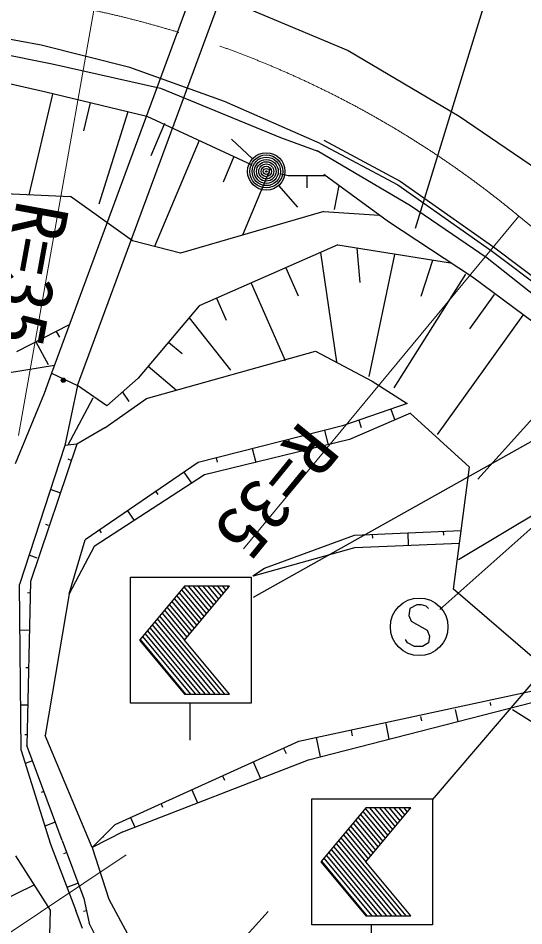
# Model space of a CAD drawing. Units: millimetres, scale not verified. Extents: x 40000 to 680000, y 20000 to 380000.
# Drawn here: x 341950 to 359514, y 278400 to 309927 of the extents above; entities that cross this region are included whole.
import ezdxf
from ezdxf.enums import TextEntityAlignment as Align

# ---------------------------------------------------------------- set-up
doc = ezdxf.new("R2010")
doc.units = ezdxf.units.MM
doc.header["$LTSCALE"] = 1000
doc.linetypes.add('CHAIN', pattern=[18.5, 12, -1.5, 3.5, -1.5])
for name, color, linetype, lineweight in [('M-BGD', 7, 'Continuous', 25), ('M-BGD-EXST', 7, 'Continuous', 25), ('M-BMK', 2, 'CHAIN', 13), ('M-STR-HTXT', 7, 'Continuous', 13), ('M-STR-STRC', 7, 'Continuous', 25)]:
    doc.layers.add(name, color=color, linetype=linetype, lineweight=lineweight)
doc.styles.add('ＭＳ ゴシック', font='')
doc.styles.get('ＭＳ ゴシック').set_extended_font_data('MS Gothic')

msp = doc.modelspace()

# ---------------------------------------------------------------- linework, layer by layer
at = {"layer": 'M-BGD'}
for p, q in [((349935, 316109), (343109, 297593)), ((344014, 297166), (350851, 315712)), ((349133, 310608), (353408, 308806)), ((342748, 308992), (339481, 309579)), ((340008, 308971), (343136, 308343)), ((345824, 308213), (342748, 308992)), ((353408, 308806), (357263, 306517)), ((343136, 308343), (346890, 307491)), ((339866, 308053), (342914, 307363)), ((349120, 307036), (345824, 308213)), ((346890, 307491), (351065, 305786)), ((343142, 307288), (342326, 303795)), ((342914, 307363), (346418, 306523)), ((344453, 306982), (344225, 306008)), ((352439, 305579), (349120, 307036)), ((345763, 306676), (344753, 303469)), ((346418, 306523), (350064, 304827)), ((357263, 306517), (360343, 304427)), ((347033, 306265), (346562, 305144)), ((348232, 305680), (346686, 301998)), ((350092, 305046), (349360, 305727)), ((351065, 305786), (352360, 305307)), ((352439, 305579), (355138, 304135)), ((352572, 305685), (355215, 304266)), ((355573, 303405), (352339, 305319)), ((349441, 305117), (349071, 304236)), ((350718, 304718), (349739, 302387)), ((351043, 304534), (351332, 304460)), ((351332, 304460), (352620, 304463)), ((351976, 304462), (351977, 304035)), ((354809, 302849), (352562, 304495)), ((355215, 304266), (358506, 301952)), ((350996, 304114), (351655, 303362)), ((353087, 304111), (352921, 303286)), ((355138, 304135), (358425, 301819)), ((339689, 303915), (343770, 303730)), ((345925, 302197), (343770, 303730)), ((358238, 301595), (355573, 303405)), ((352566, 303208), (347590, 301762)), ((352566, 303208), (354492, 303081)), ((357726, 300925), (354809, 302849)), ((347590, 301762), (345925, 302197)), ((353056, 302048), (348239, 299932)), ((353056, 302048), (356963, 301428)), ((352454, 301784), (353002, 297986)), ((353712, 301940), (353816, 300748)), ((355024, 301722), (354135, 297475)), ((358425, 301819), (361293, 299665)), ((358506, 301952), (361389, 299778)), ((356337, 301505), (355939, 300256)), ((360866, 299505), (358238, 301595)), ((351250, 301255), (351679, 300278)), ((357490, 301039), (355000, 297089)), ((360710, 298722), (357726, 300925)), ((350045, 300726), (351229, 298031)), ((348841, 300197), (349172, 299442)), ((358486, 300324), (357631, 299134)), ((348239, 299932), (346116, 297417)), ((347885, 299513), (349323, 297697)), ((359481, 299610), (356508, 295468)), ((341907, 298347), (343734, 299286)), ((343270, 299048), (343385, 298843)), ((342566, 298685), (342989, 297899)), ((347177, 298674), (347646, 298279)), ((346405, 296722), (352279, 298356)), ((352279, 298356), (354243, 297323)), ((361641, 298055), (357920, 293909)), ((341648, 297625), (343215, 297877)), ((346470, 297836), (347453, 297006)), ((343109, 297593), (342848, 296890)), ((343109, 297593), (344014, 297166)), ((345029, 296467), (346116, 297417)), ((354243, 297323), (355459, 296538)), ((344014, 297166), (343570, 295089)), ((345029, 296467), (344014, 297166)), ((342848, 296890), (341849, 294445)), ((344539, 296727), (343678, 295101)), ((344959, 295697), (346405, 296722)), ((345573, 296942), (345798, 296610)), ((355459, 296538), (353216, 295769)), ((355578, 296206), (353463, 295289)), ((354898, 296346), (355028, 295967)), ((355562, 296203), (357624, 294329)), ((353216, 295769), (348199, 294499)), ((353777, 295961), (353864, 295706)), ((344959, 295697), (343985, 295134)), ((352589, 295610), (352716, 295108)), ((343985, 295134), (342383, 290366)), ((343985, 295134), (343570, 295089)), ((353463, 295289), (348428, 294068)), ((351335, 295292), (351397, 295047)), ((343570, 295089), (342001, 290261)), ((350080, 294975), (350201, 294498)), ((343789, 294568), (343684, 294605)), ((348199, 294499), (344282, 291812)), ((348826, 294657), (348865, 294501)), ((363228, 294700), (357240, 291107)), ((347709, 294163), (347976, 293774)), ((357065, 290094), (357624, 294329)), ((348428, 294068), (344589, 291579)), ((343396, 293436), (343069, 293550)), ((346730, 293491), (346805, 293382)), ((345751, 292819), (345982, 292482)), ((343003, 292304), (342912, 292336)), ((344772, 292148), (344836, 292054)), ((350504, 290821), (353629, 291972)), ((353629, 291972), (357334, 292131)), ((354246, 291998), (354252, 291868)), ((355481, 292051), (355500, 291618)), ((356717, 292104), (356722, 291974)), ((343727, 289930), (344282, 291812)), ((353642, 291538), (357277, 291695)), ((344589, 291579), (343727, 289930)), ((350123, 290558), (353642, 291538)), ((342611, 291173), (342329, 291270)), ((350105, 290557), (350504, 290821)), ((342383, 290366), (342254, 284663)), ((342050, 284488), (342001, 290261)), ((359879, 287677), (357065, 290094)), ((342393, 289957), (342276, 289961)), ((343727, 289930), (342891, 285006)), ((342344, 288659), (342014, 288670)), ((342306, 287360), (342222, 287363)), ((351702, 284818), (360078, 286623)), ((352029, 284165), (360510, 286348)), ((342286, 286061), (342036, 286069)), ((358340, 286154), (358361, 286050)), ((355926, 285668), (355955, 285526)), ((357133, 285911), (357216, 285500)), ((359117, 285910), (370146, 279029)), ((354719, 285425), (354828, 284886)), ((342263, 285038), (342187, 285036)), ((344517, 281118), (342891, 285006)), ((353513, 285182), (353549, 285001)), ((345320, 281916), (351702, 284818)), ((352306, 284939), (352440, 284271)), ((342050, 284488), (343071, 281233)), ((343475, 281363), (342254, 284663)), ((351170, 284576), (351257, 284386)), ((342451, 284131), (342192, 284034)), ((345580, 281665), (352029, 284165)), ((350107, 284093), (350367, 283521)), ((349043, 283609), (349113, 283456)), ((347979, 283125), (348184, 282674)), ((342845, 283067), (342754, 283034)), ((346915, 282642), (346969, 282525)), ((343238, 282004), (342872, 281867)), ((345320, 281916), (344517, 281118)), ((345852, 282158), (346002, 281828)), ((345580, 281665), (344517, 281118)), ((343071, 281233), (343958, 278933)), ((343475, 281363), (344236, 279350)), ((344902, 281501), (344919, 281482)), ((343642, 280944), (343521, 280899)), ((344517, 281118), (345096, 279326)), ((341862, 280835), (343067, 278947)), ((340459, 278828), (342507, 279824)), ((344038, 279882), (343643, 279734)), ((344236, 279350), (344418, 278489)), ((345096, 279326), (347771, 274400)), ((343067, 278947), (343044, 278092)), ((344188, 278310), (343958, 278933)), ((344327, 278920), (344224, 278898)), ((344635, 278054), (344418, 278489))]:
    msp.add_line(p, q, dxfattribs=at)
for centre, radius in [((350568, 304603), 650), ((350568, 304603), 572), ((350568, 304603), 494), ((350568, 304603), 416), ((350568, 304603), 338), ((350568, 304603), 260), ((350568, 304603), 182), ((350568, 304603), 104), ((350568, 304603), 26), ((343519, 297350), 75), ((343519, 297350), 65.6), ((343519, 297350), 56.2), ((343519, 297350), 46.9), ((343519, 297350), 37.5), ((343519, 297350), 28.1), ((343519, 297350), 18.8), ((343519, 297350), 9.4)]:
    msp.add_circle(centre, radius, dxfattribs=at)
at = {"layer": 'M-BGD-EXST'}
for p, q in [((356593, 289386), (364292, 296239)), ((355558, 289425), (355518, 289185)), ((355798, 289545), (355558, 289425)), ((355958, 289545), (355798, 289545)), ((356118, 289505), (355958, 289545)), ((356198, 289425), (356118, 289505)), ((355518, 289185), (355598, 288985)), ((355598, 288985), (356158, 288665)), ((356158, 288665), (356238, 288465)), ((355478, 288225), (355398, 288345)), ((355718, 288105), (355478, 288225)), ((356198, 288225), (355998, 288105)), ((356238, 288465), (356198, 288225)), ((355998, 288105), (355718, 288105))]:
    msp.add_line(p, q, dxfattribs=at)
msp.add_circle((355878, 288785), 1000, dxfattribs=at)
at = {"layer": 'M-BMK'}
msp.add_line((359335, 303055), (421827, 251404), dxfattribs=at)
msp.add_arc((337417, 276590), 34363, 50.3703, 77.9811, dxfattribs=at)
at = {"layer": 'M-STR-HTXT'}
for p, q in [((344573, 310199), (341966, 295427)), ((359335, 303055), (349779, 291493)), ((345701, 280866), (335298, 273912)), ((350631, 278903), (340501, 267670))]:
    msp.add_line(p, q, dxfattribs=at)
at = {"layer": 'M-STR-STRC'}
for p, q in [((355754, 302627), (364613, 331508)), ((350122, 289816), (363136, 297117)), ((356347, 282777), (363891, 291623)), ((345853, 286136), (345853, 290511)), ((345853, 290511), (350048, 290511)), ((350048, 290505), (350048, 286130)), ((347728, 290198), (346165, 288323)), ((347623, 290073), (348405, 289136)), ((347708, 290175), (348489, 289237)), ((347728, 288323), (349290, 290198)), ((349290, 290198), (347728, 290198)), ((347858, 290198), (348574, 289339)), ((348027, 290198), (348659, 289440)), ((348196, 290198), (348743, 289542)), ((348365, 290198), (348828, 289643)), ((348534, 290198), (348912, 289745)), ((348704, 290198), (348997, 289846)), ((348873, 290198), (349082, 289948)), ((349042, 290198), (349166, 290049)), ((349211, 290198), (349251, 290151)), ((347370, 289768), (348151, 288831)), ((347454, 289870), (348235, 288932)), ((347539, 289972), (348320, 289034)), ((347116, 289464), (347897, 288526)), ((347200, 289565), (347982, 288628)), ((347285, 289667), (348066, 288729)), ((346862, 289159), (349121, 286448)), ((346947, 289261), (347728, 288323)), ((347031, 289362), (347812, 288425)), ((346608, 288855), (348613, 286448)), ((346693, 288956), (348783, 286448)), ((346777, 289058), (348952, 286448)), ((346354, 288550), (348106, 286448)), ((346439, 288652), (348275, 286448)), ((346524, 288753), (348444, 286448)), ((346165, 288323), (347728, 286448)), ((346185, 288347), (347767, 286448)), ((346270, 288449), (347937, 286448)), ((349290, 286448), (347728, 288323)), ((347728, 286448), (349290, 286448)), ((350048, 286136), (345853, 286136)), ((347924, 284848), (347924, 286136)), ((352152, 278437), (352152, 282812)), ((352152, 282812), (356347, 282812)), ((356347, 282806), (356347, 278431)), ((354027, 282500), (352464, 280625)), ((354027, 280625), (355589, 282500)), ((355589, 282500), (354027, 282500)), ((354156, 282500), (354873, 281640)), ((354326, 282500), (354957, 281741)), ((354495, 282500), (355042, 281843)), ((354664, 282500), (355127, 281944)), ((354833, 282500), (355211, 282046)), ((355002, 282500), (355296, 282148)), ((355172, 282500), (355380, 282249)), ((355341, 282500), (355465, 282351)), ((355510, 282500), (355550, 282452)), ((353753, 282171), (354534, 281234)), ((353838, 282273), (354619, 281335)), ((353922, 282374), (354704, 281437)), ((354007, 282476), (354788, 281538)), ((353499, 281867), (354280, 280929)), ((353584, 281968), (354365, 281031)), ((353668, 282070), (354450, 281132)), ((353245, 281562), (354027, 280625)), ((353330, 281664), (354111, 280726)), ((353415, 281765), (354196, 280828)), ((352992, 281257), (355081, 278750)), ((353076, 281359), (355251, 278750)), ((353161, 281460), (355420, 278750)), ((352738, 280953), (354574, 278750)), ((352822, 281054), (354743, 278750)), ((352907, 281156), (354912, 278750)), ((352464, 280625), (354027, 278750)), ((352484, 280648), (354066, 278750)), ((352568, 280750), (354235, 278750)), ((352653, 280851), (354405, 278750)), ((355589, 278750), (354027, 280625)), ((354027, 278750), (355589, 278750)), ((356347, 278437), (352152, 278437)), ((354223, 277149), (354223, 278437))]:
    msp.add_line(p, q, dxfattribs=at)

# ---------------------------------------------------------------- texts
at = {"layer": 'M-STR-HTXT', "style": 'ＭＳ ゴシック'}
for rotation, p in [(259.7, (341382, 303753)), (230.8, (351350, 296337))]:
    msp.add_text('R=35', height=1833, rotation=rotation, dxfattribs=at).set_placement(p, align=Align.BOTTOM_LEFT)

doc.saveas('drawing.dxf')
